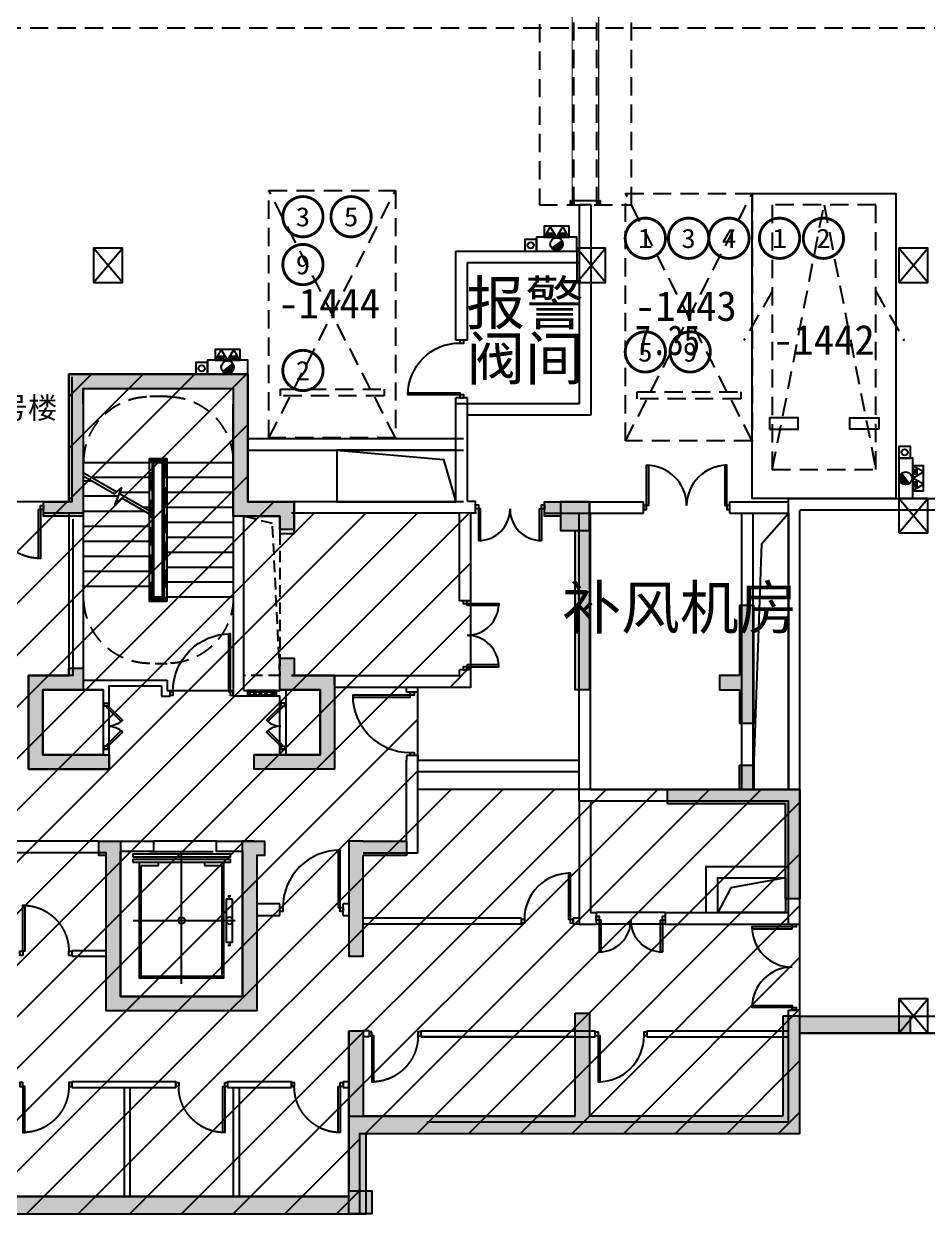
# Model space of a CAD drawing. Header units: millimetres. Extents: x 693907 to 1906102, y -24098 to 332602.
# Drawn here: x 824462 to 840169, y 93130 to 114193 of the extents above; entities that cross this region are included whole.
import ezdxf
from ezdxf.enums import TextEntityAlignment as Align
from ezdxf.xclip import XClip

# ---------------------------------------------------------------- set-up
doc = ezdxf.new("R2010")
doc.units = ezdxf.units.MM
doc.header["$LTSCALE"] = 100
doc.header["$XCLIPFRAME"] = 0
for name, pattern in [('A6-DK-B1F$0$$0$HIDDEN2', [4.7625, 3.175, -1.5875]), ('A6-DK-B1F$0$HIDDEN2', [4.7625, 3.175, -1.5875]), ('A6-DK-B1F$0$X-DK-BF1$0$X-DK-BF1$0$DK-WALL-B1F$0$HIDDEN2', [4.7625, 3.175, -1.5875]), ('XG-130-CORE-B1F$0$ACO-DASHED', [3, 2, -1]), ('XG-130-CORE-B1F$0$XG-14CORE-SF$0$X1-CORE-SF$0$HIDDEN2', [4.7625, 3.175, -1.5875])]:
    doc.linetypes.add(name, pattern=pattern)
doc.layers.get('Defpoints').update_dxf_attribs({"color": 189})
for name, color, linetype in [('-ACO-TTLB', 153, 'Continuous'), ('9#-HW-B1F$0$S-HATCH-X', 251, 'Continuous'), ('A-HATCH', 251, 'Continuous'), ('A-ROOM-IDEN', 31, 'Continuous'), ('A6-DK-B1F$0$$0$A-PRKG', 175, 'A6-DK-B1F$0$$0$HIDDEN2'), ('A6-DK-B1F$0$A-CONC', 30, 'Continuous'), ('A6-DK-B1F$0$A-DOOR', 190, 'Continuous'), ('A6-DK-B1F$0$A-HOLE-FLOR', 242, 'Continuous'), ('A6-DK-B1F$0$A-PRKG', 175, 'A6-DK-B1F$0$HIDDEN2'), ('A6-DK-B1F$0$A-PRKG-SIGN', 252, 'Continuous'), ('A6-DK-B1F$0$A-TRACK', 77, 'A6-DK-B1F$0$HIDDEN2'), ('A6-DK-B1F$0$A-WALL', 2, 'Continuous'), ('A6-DK-B1F$0$X-DK-BF1$0$X-DK-BF1$0$DK-WALL-B1F$0$A-DOOR', 190, 'Continuous'), ('A6-W-B1$0$S-WALL-S', 4, 'Continuous'), ('a_parking_number', 120, 'Continuous'), ('a_parking_price', 211, 'Continuous'), ('TP-DK-1(xhs)$0$P-J-DIM-L', 70, 'Continuous'), ('TP-DK-1(xhs)$0$P-X-L', 240, 'Continuous'), ('TP-DK-1(xhs)$0$P-X-M', 2, 'Continuous'), ('TP-DK-1(xhs)$0$P-X-X', 1, 'Continuous'), ('X9-B1F$0$A-CONC', 30, 'Continuous'), ('X9-B1F$0$A-DOOR', 190, 'Continuous'), ('X9-B1F$0$A-HOLE-FLOR', 242, 'Continuous'), ('X9-B1F$0$A-STAIR', 142, 'Continuous'), ('X9-B1F$0$A-WALL', 2, 'Continuous'), ('X9-B1F$0$xref(dwg引用图层)', 7, 'Continuous'), ('XA6-130-N-B1F$0$A-DOOR', 190, 'Continuous'), ('XA6-130-N-B1F$0$A-HOLE-FLOR', 242, 'Continuous'), ('XA6-130-N-B1F$0$A-WALL', 2, 'Continuous'), ('XG-130-CORE-B1F$0$A-DOOR', 190, 'Continuous'), ('XG-130-CORE-B1F$0$A-EVTR', 193, 'Continuous'), ('XG-130-CORE-B1F$0$A-HOLE-FLOR', 242, 'Continuous'), ('XG-130-CORE-B1F$0$A-SILL', 135, 'Continuous'), ('XG-130-CORE-B1F$0$A-STAIR', 142, 'Continuous'), ('XG-130-CORE-B1F$0$A-WALL', 2, 'Continuous'), ('XG-130-CORE-B1F$0$XG-14CORE-SF$0$A-STAIR', 142, 'Continuous'), ('XG-130-CORE-B1F$0$XG-14CORE-SF$0$X1-CORE-SF$0$A-INDEX', 134, 'Continuous'), ('XG-130-CORE-B1F$0$XG-14CORE-SF$0$X1-CORE-SF$0$A-RAIL', 55, 'Continuous'), ('XG-130-CORE-B1F$0$XG-14CORE-SF$0$X1-CORE-SF$0$A-STAIR', 142, 'Continuous'), ('XG-130-CORE-B1F$0$XU-3A-28F-SF$0$A-WIND', 126, 'Continuous'), ('xref(dwg引用图层)', 7, 'Continuous')]:
    doc.layers.add(name, color=color, linetype=linetype)
for name, color, linetype, plot in [('9#-HW-B1F$0$S-EDIT', 241, 'Continuous', False), ('A6-W-B1$0$S-EDIT', 241, 'Continuous', False), ('XG-130-CORE-B1F$0$XG-14CORE-SF$0$X1-CORE-SF$0$-ACO-PLTW', 220, 'XG-130-CORE-B1F$0$XG-14CORE-SF$0$X1-CORE-SF$0$HIDDEN2', False)]:
    doc.layers.add(name, color=color, linetype=linetype, plot=plot)
doc.layers.add('LVTRY', color=6, linetype='Continuous', lineweight=18)
doc.layers.add('PUB_TEXT', color=7, linetype='Continuous', lineweight=15)
doc.styles.add('-黑体', font='simhei.ttf')
doc.styles.add('华文细黑', font='STXIHEI.TTF')
doc.styles.add('黑体', font='simhei.ttf', dxfattribs={"width": 0.8})

# ---------------------------------------------------------------- blocks, each defined once
blk = doc.blocks.new('*U160')
for p, q in [((-25, 0), (-25, 500)), ((25, 0), (25, 500))]:
    blk.add_line(p, q)
for points in [[(25, 500), (-25, 500), (-25, 450), (25, 450)], [(25, 500), (-25, 500), (-25, 450), (25, 450)], [(22, 497), (-22, 497), (-22, 453), (22, 453)], [(22, 497), (-22, 497), (-22, 453), (22, 453)], [(16, 395), (13, 395), (13, 399), (-16, 445), (-16, 450), (-13, 450), (-13, 446), (16, 400), (16, 395)], [(16, 295), (13, 295), (13, 299), (-16, 345), (-16, 350), (-13, 350), (-13, 346), (16, 300), (16, 295)], [(16, 195), (13, 195), (13, 199), (-16, 245), (-16, 250), (-13, 250), (-13, 246), (16, 200), (16, 195)], [(25, 0), (-25, 0), (-25, 50), (25, 50)], [(25, 0), (-25, 0), (-25, 50), (25, 50)], [(22, 3), (-22, 3), (-22, 47), (22, 47)], [(22, 3), (-22, 3), (-22, 47), (22, 47)], [(16, 95), (13, 95), (13, 99), (-16, 145), (-16, 150), (-13, 150), (-13, 146), (16, 100), (16, 95)]]:
    blk.add_lwpolyline(points, close=True)
blk = doc.blocks.new('*U161')
for points in [[(-1100, -35), (-1050, -35), (-1050, 35), (-1100, 35)], [(-50, -35), (0, -35), (0, 35), (-50, 35)], [(-85, -1035), (-85, -35), (-50, -35), (-50, -1035)]]:
    blk.add_lwpolyline(points, close=True)
blk.add_arc((-50, -35), 1000, 180, 270)
blk = doc.blocks.new('XG-130-CORE-B1F$0$DT-YL')
for p, q in [((13512, 6200), (12412, 6200)), ((12962, 3900), (12962, 6200)), ((12562, 5955), (12262, 5955)), ((12562, 6010), (12562, 5955)), ((13362, 5955), (13362, 6010)), ((13662, 5955), (13362, 5955)), ((12156, 5430), (12106, 5430)), ((12131, 5380), (12131, 5430)), ((13806, 5000), (12031, 5000)), ((12156, 4570), (12106, 4570)), ((12131, 4620), (12131, 4570))]:
    blk.add_line(p, q)
for points in [[(13806, 6100), (13806, 6160), (12118, 6160), (12118, 6100)], [(13806, 6010), (13806, 6070), (12118, 6070), (12118, 6010)], [(12081, 5380), (12081, 4620), (12181, 4620), (12181, 5380)]]:
    blk.add_lwpolyline(points, close=True)
for points in [[(12231, 6010), (12231, 4000), (13693, 4000), (13693, 6010)], [(12262, 5955), (12262, 4030), (13662, 4030), (13662, 5955)]]:
    blk.add_lwpolyline(points)
blk.add_circle((12131, 5000), 60)
at = {"extrusion": (0, 0, -1)}
blk.add_ellipse((12962, 5000), major_axis=(60.1, 0), ratio=0.918919, start_param=4.712389, end_param=10.995574, dxfattribs=at)
blk = doc.blocks.new('*U162')
at = {"linetype": 'ByBlock', "lineweight": -2}
for points in [[(322, 258), (75, 10), (50, 35), (297, 282)], [(478, 258), (725, 10), (750, 35), (503, 282)], [(0, 35), (50, 35), (50, -35), (0, -35)], [(800, 35), (750, 35), (750, -35), (800, -35)]]:
    blk.add_lwpolyline(points, close=True, dxfattribs=at)
for centre, start, end in [((50, 35), 0, 45), ((750, 35), 135, 180)]:
    blk.add_arc(centre, 350, start, end, dxfattribs=at)
blk = doc.blocks.new('XG-130-CORE-B1F')
at = {"const_width": 0.25}
blk.add_lwpolyline([(8240, 9020, 1), (8240, 9020, 1)], format="xyb", close=True, dxfattribs=at)
at = {"layer": 'XG-130-CORE-B1F$0$A-HOLE-FLOR', "linetype": 'XG-130-CORE-B1F$0$ACO-DASHED'}
blk.add_lwpolyline([(8940, 9270), (9570, 9270), (9570, 12040), (8940, 12040)], close=True, dxfattribs=at)
blk.add_lwpolyline([(8940, 9270), (9069, 11912), (9570, 12040)], dxfattribs=at)
at = {"layer": 'XG-130-CORE-B1F$0$A-SILL'}
for points in [[(9005, 9010), (9505, 9010)], [(9005, 8910), (9505, 8910)]]:
    blk.add_lwpolyline(points, dxfattribs=at)
at = {"layer": 'XG-130-CORE-B1F$0$A-STAIR'}
blk.add_lwpolyline([(10040, 6390), (11140, 6390)], dxfattribs=at)
at = {"layer": 'XG-130-CORE-B1F$0$A-WALL'}
for p, q in [((12360, 14260), (12360, 9190)), ((10900, 9190), (10900, 9010)), ((11000, 9090), (11000, 8910)), ((10850, 9010), (10850, 8910))]:
    blk.add_line(p, q, dxfattribs=at)
for points in [[(12360, 14260), (9750, 14260), (9750, 8990)], [(9570, 9010), (9570, 12040), (8940, 12040), (8940, 11740), (8690, 11740), (8690, 12290), (9500, 12290)], [(12540, 11989), (12540, 9270), (13310, 9270), (13310, 7640), (11910, 7640), (11910, 7990), (12010, 7990), (12010, 7890), (13060, 7890), (13060, 9020), (12010, 9020), (12010, 8790), (11910, 8790), (11910, 9090), (11000, 9090)], [(8840, 8790), (8940, 8790), (8940, 8910), (9005, 8910), (9005, 9010), (8940, 9010), (8940, 9570), (8690, 9570), (8690, 9270), (7990, 9270), (7990, 7640), (9390, 7640), (9390, 7890), (8940, 7890), (8940, 7990), (8840, 7990), (8840, 7890), (8240, 7890), (8240, 9020), (8840, 9020)], [(12360, 9190), (10900, 9190)], [(8840, 9020), (8840, 8910)], [(8840, 9020), (8840, 8790)], [(9570, 9010), (9505, 9010)], [(9505, 9010), (9505, 8910), (9750, 8910), (9750, 8990), (9750, 8990)], [(10900, 9010), (10850, 9010)], [(11000, 8910), (10850, 8910)], [(11710, 6390), (11140, 6390), (11140, 6210), (11710, 6210), (11710, 3690), (9590, 3690), (9590, 6210), (10040, 6210), (10040, 6390), (9590, 6390)]]:
    blk.add_lwpolyline(points, dxfattribs=at)
at = {"layer": 'XG-130-CORE-B1F$0$XG-14CORE-SF$0$A-STAIR'}
for p, q in [((8840, 8790), (8840, 7990)), ((8940, 7990), (8940, 8790)), ((11910, 7990), (11910, 8790)), ((12010, 8790), (12010, 7990))]:
    blk.add_line(p, q, dxfattribs=at)
blk.add_lwpolyline([(10850, 9010), (9750, 9010)], dxfattribs=at)
at = {"layer": 'XG-130-CORE-B1F$0$XG-14CORE-SF$0$X1-CORE-SF$0$-ACO-PLTW'}
blk.add_line((11180, 13020), (10930, 13020), dxfattribs=at)
blk.add_lwpolyline([(10930, 13020), (10930, 10580), (11180, 10580), (11180, 13020)], dxfattribs=at)
at = {"layer": 'XG-130-CORE-B1F$0$XG-14CORE-SF$0$X1-CORE-SF$0$A-INDEX'}
for points in [[(12360, 12742), (11815, 12428), (11692, 12530), (11808, 12250), (11685, 12352), (11130, 12032)], [(12360, 12800), (11774, 12462)], [(11731, 12437), (11130, 12090)]]:
    blk.add_lwpolyline(points, dxfattribs=at)
at = {"layer": 'XG-130-CORE-B1F$0$XG-14CORE-SF$0$X1-CORE-SF$0$A-RAIL'}
for points in [[(10905, 10555), (11205, 10555), (11205, 13045), (10905, 13045)], [(10955, 10605), (11155, 10605), (11155, 12995), (10955, 12995)]]:
    blk.add_lwpolyline(points, close=True, dxfattribs=at)
at = {"layer": 'XG-130-CORE-B1F$0$XG-14CORE-SF$0$X1-CORE-SF$0$A-STAIR'}
for p, q in [((9750, 12970), (10905, 12970)), ((10955, 12970), (11155, 12970)), ((10980, 10630), (10980, 12970)), ((11130, 10630), (11130, 12970)), ((11205, 12970), (12360, 12970)), ((9750, 12710), (10905, 12710)), ((10955, 12720), (10980, 12720)), ((11130, 12710), (11155, 12710)), ((11205, 12710), (12222, 12710)), ((12200, 12650), (12360, 12650)), ((9750, 12450), (10905, 12450)), ((10955, 12460), (10980, 12460)), ((11130, 12450), (11155, 12450)), ((11205, 12450), (11721, 12450)), ((11750, 12390), (12360, 12390)), ((9750, 12190), (10905, 12190)), ((10955, 12200), (10980, 12200)), ((11130, 12190), (11155, 12190)), ((11205, 12190), (11304, 12190)), ((11282, 12120), (12360, 12120)), ((9750, 11930), (10905, 11930)), ((10955, 11940), (10980, 11940)), ((11130, 11860), (11155, 11860)), ((11205, 11860), (12360, 11860)), ((9750, 11670), (10905, 11670)), ((10955, 11680), (10980, 11680)), ((11130, 11600), (11155, 11600)), ((11205, 11600), (12360, 11600)), ((9750, 11410), (10905, 11410)), ((10955, 11420), (10980, 11420)), ((11130, 11340), (11155, 11340)), ((11205, 11340), (12360, 11340)), ((9750, 11150), (10905, 11150)), ((10955, 11160), (10980, 11160)), ((11130, 11080), (11155, 11080)), ((11205, 11080), (12360, 11080)), ((9750, 10890), (10905, 10890)), ((10955, 10900), (10980, 10900)), ((11130, 10820), (11155, 10820)), ((11205, 10820), (12360, 10820)), ((9750, 10630), (10905, 10630)), ((10955, 10630), (11155, 10630))]:
    blk.add_line(p, q, dxfattribs=at)
at = {"layer": 'XG-130-CORE-B1F$0$XG-14CORE-SF$0$X1-CORE-SF$0$A-STAIR', "linetype": 'XG-130-CORE-B1F$0$XG-14CORE-SF$0$X1-CORE-SF$0$HIDDEN2'}
for points in [[(10900, 14120), (11200, 14120)], [(11110, 9480), (10900, 9480)]]:
    blk.add_lwpolyline(points, dxfattribs=at)
for centre, start, end in [((10900, 12970), 90, 180), ((11200, 12970), 0, 90), ((10900, 10630), 180, 270), ((11200, 10630), 270, 0)]:
    blk.add_arc(centre, 1150, start, end, dxfattribs=at)
at = {"layer": 'XG-130-CORE-B1F$0$A-DOOR'}
for name, p, rotation in [('*U161', (9750, 8960), 180), ('*U162', (11960, 7990), 90)]:
    blk.add_blockref(name, p, dxfattribs=dict(at, rotation=rotation))
at = {"layer": 'XG-130-CORE-B1F$0$A-DOOR', "xscale": -1, "rotation": 270}
blk.add_blockref('*U162', (8890, 7990), dxfattribs=at)
at = {"layer": 'XG-130-CORE-B1F$0$A-EVTR'}
blk.add_blockref('XG-130-CORE-B1F$0$DT-YL', (-2312, 10), dxfattribs=at)
at = {"layer": 'XG-130-CORE-B1F$0$XU-3A-28F-SF$0$A-WIND', "rotation": 90}
blk.add_blockref('*U160', (9505, 8960), dxfattribs=at)
blk = doc.blocks.new('*U142')
at = {"linetype": 'ByBlock', "lineweight": -2}
for points in [[(0, -35), (50, -35), (50, 35), (0, 35)], [(1750, -35), (1800, -35), (1800, 35), (1750, 35)], [(85, -885), (85, -35), (50, -35), (50, -885)], [(1715, -885), (1715, -35), (1750, -35), (1750, -885)]]:
    blk.add_lwpolyline(points, close=True, dxfattribs=at)
for centre, start, end in [((50, -35), 270, 0), ((1750, -35), 180, 270)]:
    blk.add_arc(centre, 850, start, end, dxfattribs=at)
blk = doc.blocks.new('*U134')
for points in [[(-850, 35), (-900, 35), (-900, -35), (-850, -35)], [(0, 35), (-50, 35), (-50, -35), (0, -35)], [(-815, -835), (-815, -35), (-850, -35), (-850, -835)]]:
    blk.add_lwpolyline(points, close=True)
blk.add_arc((-850, -35), 800, 270, 0)
blk = doc.blocks.new('*U141')
for points in [[(-900, 35), (-850, 35), (-850, -35), (-900, -35)], [(-50, 35), (0, 35), (0, -35), (-50, -35)], [(-85, -835), (-85, -35), (-50, -35), (-50, -835)]]:
    blk.add_lwpolyline(points, close=True)
blk.add_arc((-50, -35), 800, 180, 270)
blk = doc.blocks.new('*U144')
for points in [[(-85, 835), (-85, 35), (-50, 35), (-50, 835)], [(-900, -35), (-850, -35), (-850, 35), (-900, 35)], [(-50, -35), (0, -35), (0, 35), (-50, 35)]]:
    blk.add_lwpolyline(points, close=True)
blk.add_arc((-50, 35), 800, 90, 180)
blk = doc.blocks.new('*U135')
for points in [[(-900, 35), (-850, 35), (-850, -35), (-900, -35)], [(-50, 35), (0, 35), (0, -35), (-50, -35)], [(-85, -835), (-85, -35), (-50, -35), (-50, -835)]]:
    blk.add_lwpolyline(points, close=True)
blk.add_arc((-50, -35), 800, 180, 270)
blk = doc.blocks.new('XA6-130-N-B1F')
at = {"layer": 'XA6-130-N-B1F$0$A-HOLE-FLOR'}
blk.add_lwpolyline([(36700, 13190), (34630, 13190), (34630, 12290), (36700, 12290)], close=True, dxfattribs=at)
blk.add_lwpolyline([(34630, 13190), (36485, 13024), (36700, 12290)], dxfattribs=at)
at = {"layer": 'XA6-130-N-B1F$0$A-WALL'}
for p, q in [((30220, 14260), (30220, 9200)), ((29970, 12090), (29970, 9270)), ((34590, 9270), (33840, 9270))]:
    blk.add_line(p, q, dxfattribs=at)
for points in [[(30020, 14460), (30020, 12290), (29530, 12290)], [(30220, 14260), (30220, 12090), (29530, 12090)], [(33080, 13390), (37030, 13390), (37030, 12290), (41880, 12290), (41880, 12290), (41880, 12290), (41880, 7290), (42680, 7290)], [(9500, 13190), (5880, 13190), (5880, 12090), (900, 12090), (900, 10290), (900, 10290), (900, 7090), (150, 7090), (150, 1610), (7740, 1610), (7740, 210), (13560, 210), (13560, 1610), (29020, 1610), (29020, 210), (34840, 210), (34840, 1610), (42480, 1610)], [(33080, 13190), (36830, 13190), (36830, 12090), (41680, 12090), (41680, 12090), (41680, 12090), (41680, 7090), (42480, 7090)], [(29530, 12090), (29530, 12290)], [(36830, 12290), (33840, 12290)], [(36830, 12290), (33840, 12290)], [(30480, 6390), (26590, 6390), (26590, 12090)], [(29970, 12090), (29970, 9270)], [(30220, 12090), (30220, 9200)], [(36830, 12090), (33840, 12090)], [(36830, 12090), (33840, 12090)], [(700, 10490), (700, 10490), (700, 7290), (-100, 7290), (-100, 1310), (7440, 1310), (7440, -90), (13860, -90), (13860, 1310), (28720, 1310), (28720, -90), (35140, -90), (35140, 1310), (42680, 1310)], [(29270, 9270), (29270, 7640), (30670, 7640), (30670, 7890)], [(29970, 9270), (29270, 9270)], [(33840, 9270), (34590, 9270), (34590, 7700)], [(33840, 9270), (34590, 9270), (34590, 7700)], [(34590, 6390), (34590, 9270), (33840, 9270)], [(33840, 9270), (34590, 9270), (34590, 6390), (37370, 6390), (37370, 6640)], [(34590, 9270), (34590, 6140), (34440, 6140), (34440, 7640)], [(34590, 9270), (37270, 9270), (37270, 9470), (37520, 9470), (37520, 9270), (37470, 9270), (37470, 9070), (34590, 9070)], [(30480, 6190), (26390, 6190), (26390, 9000)], [(30570, 9020), (29520, 9020), (29520, 7890), (30670, 7890)], [(33640, 9020), (34340, 9020), (34340, 7890), (33190, 7890)], [(34440, 7640), (33190, 7640), (33190, 7890)], [(30480, 6390), (30880, 6390)], [(33400, 6390), (32980, 6390)], [(33240, 6140), (33240, 3440), (30620, 3440), (30620, 6190), (30480, 6190)], [(32990, 6210), (32990, 3690), (30870, 3690), (30870, 6210)], [(36390, 3090), (36390, 4990), (36590, 4990)], [(36590, 4890), (36490, 4890), (36490, 3090)], [(38840, 1610), (38840, 4890), (37490, 4890)], [(30020, 4490), (30620, 4490)], [(30020, 4490), (30020, 4390)], [(30020, 4390), (30620, 4390)], [(35190, 3090), (34840, 3090), (34840, 1610)], [(35190, 2990), (35090, 2990), (35090, 1610)], [(35190, 3090), (35190, 2990)], [(36390, 3090), (36090, 3090)], [(36090, 3090), (36090, 2990)], [(38840, 2990), (36090, 2990)], [(38840, 3090), (36490, 3090)], [(30020, 2210), (31830, 2210)], [(30020, 2210), (30020, 2110)], [(30020, 2110), (31830, 2110)], [(30930, 2110), (30930, 210)], [(31030, 2110), (31030, 210)], [(31830, 2210), (31830, 2110)], [(32730, 2210), (33840, 2210)], [(32730, 2210), (32730, 2110)], [(32730, 2110), (33840, 2110)], [(32830, 2110), (32830, 210)], [(32930, 2110), (32930, 210)], [(33840, 2210), (33840, 2110)], [(34740, 2210), (34840, 2210)], [(34740, 2210), (34740, 2110)], [(34740, 2210), (34840, 2210)], [(34740, 2210), (34740, 2110)], [(34740, 2110), (34840, 2110)], [(34740, 2110), (34840, 2110)]]:
    blk.add_lwpolyline(points, dxfattribs=at)
at = {"layer": 'XA6-130-N-B1F$0$A-DOOR', "xscale": -1}
for name, p in [('*U142', (29530, 12190)), ('*U144', (29120, 4440)), ('*U135', (35190, 3040)), ('*U141', (29120, 2160)), ('*U134', (31830, 2160)), ('*U134', (33840, 2160))]:
    blk.add_blockref(name, p, dxfattribs=at)
blk = doc.blocks.new('*U205')
at = {"color": 0, "linetype": 'ByBlock', "lineweight": -2}
for points in [[(50, -35), (0, -35), (0, 35), (50, 35)], [(900, -35), (850, -35), (850, 35), (900, 35)], [(85, -835), (85, -35), (50, -35), (50, -835)]]:
    blk.add_lwpolyline(points, close=True, dxfattribs=at)
blk.add_arc((50, -35), 800, 270, 0, dxfattribs=at)
blk = doc.blocks.new('*U206')
at = {"linetype": 'ByBlock', "lineweight": -2}
for points in [[(85, 585), (85, 35), (50, 35), (50, 585)], [(1115, 585), (1115, 35), (1150, 35), (1150, 585)], [(0, 35), (50, 35), (50, -35), (0, -35)], [(1150, 35), (1200, 35), (1200, -35), (1150, -35)]]:
    blk.add_lwpolyline(points, close=True, dxfattribs=at)
for centre, start, end in [((50, 35), 0, 90), ((1150, 35), 90, 180)]:
    blk.add_arc(centre, 550, start, end, dxfattribs=at)
blk = doc.blocks.new('*U203')
at = {"linetype": 'ByBlock', "lineweight": -2}
for points in [[(0, -35), (50, -35), (50, 35), (0, 35)], [(1150, -35), (1200, -35), (1200, 35), (1150, 35)], [(85, -585), (85, -35), (50, -35), (50, -585)], [(1115, -585), (1115, -35), (1150, -35), (1150, -585)]]:
    blk.add_lwpolyline(points, close=True, dxfattribs=at)
for centre, start, end in [((50, -35), 270, 0), ((1150, -35), 180, 270)]:
    blk.add_arc(centre, 550, start, end, dxfattribs=at)
blk = doc.blocks.new('*U204')
at = {"color": 0, "linetype": 'ByBlock', "lineweight": -2}
for points in [[(-85, 835), (-85, 35), (-50, 35), (-50, 835)], [(-900, 35), (-850, 35), (-850, -35), (-900, -35)], [(-50, 35), (0, 35), (0, -35), (-50, -35)]]:
    blk.add_lwpolyline(points, close=True, dxfattribs=at)
blk.add_arc((-50, 35), 800, 90, 180, dxfattribs=at)
blk = doc.blocks.new('X9-B1F')
at = {"layer": 'X9-B1F$0$A-CONC'}
for points in [[(36196, 1310), (42680, 1310), (42680, 3350)], [(36196, 1510), (42480, 1510), (42480, 3350)]]:
    blk.add_lwpolyline(points, dxfattribs=at)
at = {"layer": 'X9-B1F$0$A-HOLE-FLOR'}
blk.add_lwpolyline([(42430, 5150), (41250, 5150), (41250, 5750), (42430, 5750)], close=True, dxfattribs=at)
blk.add_lwpolyline([(42430, 5750), (41478, 5581), (41250, 5150)], dxfattribs=at)
at = {"layer": 'X9-B1F$0$A-STAIR'}
for points in [[(40340, 5150), (39140, 5150)], [(40340, 4950), (39140, 4950)]]:
    blk.add_lwpolyline(points, dxfattribs=at)
at = {"layer": 'X9-B1F$0$A-WALL'}
for points in [[(36760, 10570), (36760, 12090), (36282, 12090)], [(36960, 10570), (36960, 12100), (37060, 12100)], [(36960, 10570), (36760, 10570)], [(34590, 9070), (36960, 9070), (36960, 9370)], [(34590, 9270), (36760, 9270), (36760, 9370)], [(36960, 9370), (36760, 9370)], [(35090, 6390), (35840, 6390), (35840, 7800)], [(35090, 6190), (36040, 6190), (36040, 7600)], [(38840, 7090), (38840, 4950), (39140, 4950)], [(39040, 7090), (39040, 5150), (39140, 5150)], [(41050, 5150), (41050, 5950), (42430, 5950)], [(41250, 5150), (41250, 5750), (42430, 5750)], [(39140, 5150), (39140, 4950)], [(40340, 5150), (40340, 4950)], [(40340, 5150), (42480, 5150)], [(37840, 5050), (35090, 5050)], [(37840, 4950), (35090, 4950)], [(37840, 4950), (37840, 5050)], [(38840, 5050), (38740, 5050)], [(38740, 4950), (38740, 5050)], [(38840, 4950), (38740, 4950)], [(40340, 4950), (42480, 4950)], [(35190, 3090), (35090, 3090)], [(36090, 3090), (39120, 3090)], [(36090, 2990), (39120, 2990)], [(39120, 2990), (39120, 3090)], [(40020, 2990), (40020, 3090)], [(40020, 3090), (42480, 3090)], [(40020, 2990), (42480, 2990)]]:
    blk.add_lwpolyline(points, dxfattribs=at)
ref = blk.add_blockref('XA6-130-N-B1F', (0, 0))
XClip(ref).set_block_clipping_path([(36829.9999999999, 14900), (36829.9999999999, 12100), (36318.6239128392, 12100), (36329.9999999999, 9110), (34431.8439424955, 9110), (34431.8439424955, 7784.2190057501), (33190.0000000001, 7800.0000000003), (33170.0000028054, 3090), (38770.0000000001, 3090), (38770.0000000001, -1000), (-1000, -1000), (-1000, 7200), (453.9402266936, 7200), (900.0000000002, 7110), (3868.814346151, 7200), (3868.814346151, 9020.0000000001), (3650, 9020.0000000001), (3649.9999999999, 14900)])
at = {"layer": 'X9-B1F$0$A-DOOR'}
for name, p, rotation in [('*U203', (36860, 9370), 90), ('*U206', (40340, 5050), 180)]:
    blk.add_blockref(name, p, dxfattribs=dict(at, rotation=rotation))
for name, p in [('*U204', (38740, 5000)), ('*U205', (39120, 3040))]:
    blk.add_blockref(name, p, dxfattribs=at)
at = {"layer": 'X9-B1F$0$xref(dwg引用图层)', "xscale": -1}
blk.add_blockref('XG-130-CORE-B1F', (42580, 0), dxfattribs=at)
blk = doc.blocks.new('9#-HW-B1F')
at = {"layer": '9#-HW-B1F$0$S-HATCH-X'}
for points in [[(30220, 13990), (30220, 14260), (32830, 14260), (32830, 13990), (32830, 12040), (33640, 12040), (33640, 11810), (33890, 11810), (33890, 12290), (33080, 12290), (33080, 13990), (33080, 14510), (29970, 14510), (29970, 13990), (29970, 12290), (29530, 12290), (29530, 12040), (30220, 12040)], [(38520, 12290), (38240, 12290), (38240, 12040), (38520, 12040)], [(39020, 12290), (38520, 12290), (38520, 11790), (39020, 11790)], [(39020, 11790), (38770, 11790), (38770, 9020), (39020, 9020)], [(41880, 10490), (41630, 10490), (41630, 9270), (41280, 9270), (41280, 9020), (41630, 9020), (41630, 8440), (41880, 8440)], [(34590, 9270), (33890, 9270), (33890, 9570), (33640, 9570), (33640, 9020), (34340, 9020), (34340, 7890), (33190, 7890), (33190, 7710), (33190, 7640), (34590, 7640)], [(30670, 7890), (29520, 7890), (29520, 9020), (30220, 9020), (30220, 9400), (29970, 9400), (29970, 9270), (29270, 9270), (29270, 7640), (30670, 7640), (30670, 7710)], [(42680, 7290), (41880, 7290), (41880, 7710), (41630, 7710), (41630, 7290), (40380, 7290), (40380, 7110), (40380, 7040), (42430, 7040), (42430, 5390), (42680, 5390)], [(30870, 6390), (30490, 6390), (30490, 6140), (30620, 6140), (30620, 3440), (33240, 3440), (33240, 6140), (33370, 6140), (33370, 6390), (32990, 6390), (32990, 3690), (30870, 3690)], [(35840, 6390), (35090, 6390), (34840, 6390), (34840, 4390), (35090, 4390), (35090, 6140), (35840, 6140)], [(35140, 1310), (42680, 1310), (42680, 3050), (44594, 3050), (44594, 3350), (42680, 3350), (42380, 3350), (42380, 1610), (39020, 1610), (39020, 3400), (38770, 3400), (38770, 1610), (35090, 1610), (35090, 3090), (34840, 3090), (34840, 1610), (34840, 310), (35140, 310)], [(35240, 310), (34840, 310), (34840, -90), (35240, -90)], [(34840, 210), (29020, 210), (29020, -90), (34840, -90)]]:
    blk.add_hatch(color=256, dxfattribs=at).paths.add_polyline_path(points)
at = {"layer": '9#-HW-B1F$0$S-EDIT'}
for p, q in [((41630, 7290), (41630, 7710)), ((41630, 7710), (41880, 7710)), ((41880, 7710), (41880, 7290)), ((40380, 7110), (40380, 7290)), ((40380, 7290), (41630, 7290)), ((41880, 7290), (42680, 7290)), ((42680, 7290), (42680, 5390)), ((40380, 7040), (40380, 7110)), ((40380, 7110), (40380, 7110)), ((42430, 7040), (40380, 7040)), ((42430, 5390), (42430, 7040)), ((35090, 6390), (35840, 6390)), ((35840, 6390), (35840, 6140)), ((35840, 6140), (35090, 6140)), ((42680, 5390), (42430, 5390)), ((38770, 1610), (38770, 3400)), ((38770, 3400), (39020, 3400)), ((39020, 3400), (39020, 1610)), ((42680, 3350), (42380, 3350)), ((42380, 3350), (42380, 1610)), ((42680, 3350), (44594, 3350)), ((44594, 3350), (44594, 3050)), ((34840, 1610), (34840, 3090)), ((34840, 3090), (35090, 3090)), ((35090, 3090), (35090, 1610)), ((42680, 1310), (42680, 3090)), ((42680, 3050), (44594, 3050)), ((34840, 1610), (34840, 310)), ((38770, 1610), (35090, 1610)), ((42380, 1610), (39020, 1610)), ((35140, 310), (35140, 1310)), ((35140, 1310), (42680, 1310)), ((34840, 210), (29020, 210)), ((29020, -90), (34840, -90))]:
    blk.add_line(p, q, dxfattribs=at)
for points in [[(29970, 13990), (29970, 14510), (33080, 14510), (33080, 13990)], [(30220, 13990), (30220, 14260), (32830, 14260), (32830, 13990)], [(30220, 13990), (30220, 12040), (29530, 12040), (29530, 12290), (29970, 12290), (29970, 13990)], [(33080, 13990), (33080, 12290), (33890, 12290), (33890, 11810), (33640, 11810), (33640, 12040), (32830, 12040), (32830, 13990)], [(38520, 12040), (38240, 12040), (38240, 12290), (39020, 12290), (39020, 9020), (38770, 9020), (38770, 11790)], [(35090, 6390), (35090, 6390), (34840, 6390), (34840, 4390), (35090, 4390), (35090, 6140)]]:
    blk.add_lwpolyline(points, dxfattribs=at)
for points in [[(39020, 12290), (38520, 12290), (38520, 11790), (39020, 11790)], [(41630, 9270), (41280, 9270), (41280, 9020), (41630, 9020), (41630, 8440), (41880, 8440), (41880, 10490), (41630, 10490)], [(34590, 9270), (34590, 7640), (33190, 7640), (33190, 7710), (33190, 7710), (33190, 7890), (34340, 7890), (34340, 9020), (33640, 9020), (33640, 9570), (33890, 9570), (33890, 9270)], [(29520, 7890), (30670, 7890), (30670, 7710), (30670, 7710), (30670, 7640), (29270, 7640), (29270, 9270), (29970, 9270), (29970, 9400), (30220, 9400), (30220, 9020), (29520, 9020)], [(32990, 6390), (33370, 6390), (33370, 6140), (33240, 6140), (33240, 3440), (30620, 3440), (30620, 6140), (30490, 6140), (30490, 6390), (30870, 6390), (30870, 3690), (32990, 3690)], [(34840, 310), (35240, 310), (35240, -90), (34840, -90)]]:
    blk.add_lwpolyline(points, close=True, dxfattribs=at)
blk = doc.blocks.new('9#-W-B1F')
at = {"color": 0, "linetype": 'ByBlock', "lineweight": -2}
for p, q in [((41630, 7290), (41630, 7710)), ((41630, 7710), (41880, 7710)), ((41880, 7710), (41880, 7290)), ((40380, 7110), (40380, 7290)), ((40380, 7290), (41630, 7290)), ((41880, 7290), (42680, 7290)), ((42680, 7290), (42680, 5390)), ((40380, 7040), (40380, 7110)), ((40380, 7110), (40380, 7110)), ((42430, 7040), (40380, 7040)), ((42430, 5390), (42430, 7040)), ((35090, 6390), (35840, 6390)), ((35840, 6390), (35840, 6140)), ((35840, 6140), (35090, 6140)), ((42680, 5390), (42430, 5390)), ((38770, 1610), (38770, 3400)), ((38770, 3400), (39020, 3400)), ((39020, 3400), (39020, 1610)), ((42680, 3350), (42380, 3350)), ((42380, 3350), (42380, 1610)), ((42680, 3350), (44594, 3350)), ((44594, 3350), (44594, 3050)), ((34840, 1610), (34840, 3090)), ((34840, 3090), (35090, 3090)), ((35090, 3090), (35090, 1610)), ((42680, 1310), (42680, 3090)), ((42680, 3050), (44594, 3050)), ((34840, 1610), (34840, 310)), ((38770, 1610), (35090, 1610)), ((42380, 1610), (39020, 1610)), ((35140, 310), (35140, 1310)), ((35140, 1310), (42680, 1310)), ((34840, 210), (29020, 210)), ((29020, -90), (34840, -90))]:
    blk.add_line(p, q, dxfattribs=at)
for points in [[(29970, 13990), (29970, 14510), (33080, 14510), (33080, 13990)], [(30220, 13990), (30220, 14260), (32830, 14260), (32830, 13990)], [(30220, 13990), (30220, 12040), (29530, 12040), (29530, 12290), (29970, 12290), (29970, 13990)], [(33080, 13990), (33080, 12290), (33890, 12290), (33890, 11810), (33640, 11810), (33640, 12040), (32830, 12040), (32830, 13990)], [(38520, 12040), (38240, 12040), (38240, 12290), (39020, 12290), (39020, 9020), (38770, 9020), (38770, 11790)], [(35090, 6390), (35090, 6390), (34840, 6390), (34840, 4390), (35090, 4390), (35090, 6140)]]:
    blk.add_lwpolyline(points, dxfattribs=at)
for points in [[(39020, 12290), (38520, 12290), (38520, 11790), (39020, 11790)], [(41630, 9270), (41280, 9270), (41280, 9020), (41630, 9020), (41630, 8440), (41880, 8440), (41880, 10490), (41630, 10490)], [(34590, 9270), (34590, 7640), (33190, 7640), (33190, 7710), (33190, 7710), (33190, 7890), (34340, 7890), (34340, 9020), (33640, 9020), (33640, 9570), (33890, 9570), (33890, 9270)], [(29520, 7890), (30670, 7890), (30670, 7710), (30670, 7710), (30670, 7640), (29270, 7640), (29270, 9270), (29970, 9270), (29970, 9400), (30220, 9400), (30220, 9020), (29520, 9020)], [(32990, 6390), (33370, 6390), (33370, 6140), (33240, 6140), (33240, 3440), (30620, 3440), (30620, 6140), (30490, 6140), (30490, 6390), (30870, 6390), (30870, 3690), (32990, 3690)], [(34840, 310), (35240, 310), (35240, -90), (34840, -90)]]:
    blk.add_lwpolyline(points, close=True, dxfattribs=at)
blk = doc.blocks.new('BF1')
at = {"layer": 'xref(dwg引用图层)'}
for name in ['9#-HW-B1F', '9#-W-B1F']:
    blk.add_blockref(name, (53050, 93600), dxfattribs=at)
blk = doc.blocks.new('TP-DK-1(xhs)$0$PG01.1')
at = {"color": 1}
for p, q in [((108, 187), (0, 0)), ((80, 72), (66, 58)), ((89, 72), (66, 48)), ((99, 72), (66, 39)), ((109, 72), (66, 29)), ((118, 72), (66, 20)), ((128, 72), (66, 10)), ((138, 72), (66, 0)), ((147, 72), (76, 0)), ((150, 65), (85, 0)), ((150, 56), (94, 0)), ((150, 46), (104, 0)), ((216, 0), (108, 187)), ((150, 36), (114, 0)), ((150, 27), (123, 0)), ((150, 17), (133, 0)), ((150, 8), (142, 0)), ((324, 187), (216, 0)), ((296, 72), (282, 58)), ((305, 72), (282, 48)), ((315, 72), (282, 39)), ((325, 72), (282, 29)), ((334, 72), (282, 20)), ((344, 72), (282, 10)), ((354, 72), (282, 0)), ((363, 72), (292, 0)), ((366, 65), (301, 0)), ((366, 56), (310, 0)), ((366, 46), (320, 0)), ((432, 0), (324, 187)), ((366, 36), (330, 0)), ((366, 27), (339, 0)), ((366, 17), (349, 0)), ((366, 8), (358, 0))]:
    blk.add_line(p, q, dxfattribs=at)
at = {"color": 2}
for p, q in [((0, 0), (216, 0)), ((216, 0), (432, 0))]:
    blk.add_line(p, q, dxfattribs=at)
at = {"color": 1}
for points in [[(0, 0), (436, 0), (436, 190), (0, 190)], [(66, 72), (150, 72), (150, 0), (66, 0)], [(282, 72), (366, 72), (366, 0), (282, 0)]]:
    blk.add_lwpolyline(points, close=True, dxfattribs=at)
blk = doc.blocks.new('TP-DK-1(xhs)$0$PG02.4')
blk.add_hatch(color=1).paths.add_polyline_path([(265, 48, 0.699012), (461, 120, 0.141488), (444, 179)])
at = {"color": 1}
blk.add_line((265, 48), (444, 179), dxfattribs=at)
blk.add_lwpolyline([(0, 0), (700, 0), (700, 240), (0, 240)], close=True, dxfattribs=at)
blk.add_circle((350, 120), 111, dxfattribs=at)
blk = doc.blocks.new('TP-DK-1(xhs)')
at = {"layer": 'TP-DK-1(xhs)$0$P-J-DIM-L', "color": 8, "true_color": 0x808080}
for points in [[(91150, 110250), (91150, 110450), (90950, 110450), (90950, 110250)], [(85430, 108110), (85430, 108310), (85230, 108310), (85230, 108110)], [(97450, 106650), (97650, 106650), (97650, 106850), (97450, 106850)]]:
    blk.add_lwpolyline(points, close=True, dxfattribs=at)
at = {"layer": 'TP-DK-1(xhs)$0$P-X-L'}
for centre in [(91050, 110350), (85330, 108210), (97550, 106750)]:
    blk.add_circle(centre, 55, dxfattribs=at)
at = {"layer": 'TP-DK-1(xhs)$0$P-X-M', "extrusion": (0, 0, -1), "xscale": -1, "zscale": -1}
for p in [(-91282, 110490), (-85562, 108350)]:
    blk.add_blockref('TP-DK-1(xhs)$0$PG01.1', p, dxfattribs=at)
at = {"layer": 'TP-DK-1(xhs)$0$P-X-M', "extrusion": (0, 0, -1), "xscale": -1, "zscale": -1, "rotation": 90}
blk.add_blockref('TP-DK-1(xhs)$0$PG01.1', (-97690, 106518), dxfattribs=at)
at = {"layer": 'TP-DK-1(xhs)$0$P-X-X'}
for p in [(91150, 110250), (85430, 108110)]:
    blk.add_blockref('TP-DK-1(xhs)$0$PG02.4', p, dxfattribs=at)
at = {"layer": 'TP-DK-1(xhs)$0$P-X-X', "rotation": 270}
blk.add_blockref('TP-DK-1(xhs)$0$PG02.4', (97450, 106650), dxfattribs=at)
blk = doc.blocks.new('A6-W-B1$0$Z-2')
at = {"layer": 'A6-W-B1$0$S-EDIT'}
for p, q in [((72869, 44139), (73369, 43539)), ((73369, 44139), (72869, 43539))]:
    blk.add_line(p, q, dxfattribs=at)
at = {"layer": 'A6-W-B1$0$S-WALL-S', "color": 0, "linetype": 'ByBlock', "lineweight": -2}
blk.add_lwpolyline([(73369, 44139), (72869, 44139), (72869, 43539), (73369, 43539), (73369, 44139)], dxfattribs=at)
blk = doc.blocks.new('A6-W-B1', base_point=(85957, 40190))
at = {"layer": 'A6-W-B1$0$S-WALL-S'}
blk.add_lwpolyline([(222757, 98820), (208407, 98820), (208407, 136840), (181687, 136840), (181687, 137140), (208707, 137140), (208707, 99120), (223057, 99120), (223057, 82600), (227057, 82600), (227057, 82250), (222707, 82250), (222707, 98820)], dxfattribs=at)
at = {"layer": 'A6-W-B1$0$S-WALL-S', "rotation": 180}
for p in [(242777, 194029), (251177, 194029), (256777, 194029), (256777, 189679), (256777, 180979)]:
    blk.add_blockref('A6-W-B1$0$Z-2', p, dxfattribs=at)
blk = doc.blocks.new('A6-DK-B1F$0$gsethsergtyf')
at = {"layer": 'A6-DK-B1F$0$A-TRACK'}
blk.add_line((125050, 114125, 0), (47550, 114125, 0), dxfattribs=at)
blk = doc.blocks.new('dttc')
at = {"layer": 'A-HATCH'}
h = blk.add_hatch(dxfattribs=at)
h.set_pattern_fill('ANSI31', color=256, scale=200)
h.paths.add_polyline_path([(52950, 94910), (60590, 94910), (60590, 93510), (66800, 93510), (66800, 94910), (81880, 94910), (81880, 93510), (88080, 93510), (88080, 94910), (95730, 94910), (95730, 100890), (89090, 100890), (89090, 102670), (90010, 102670), (90010, 105700), (86940, 105690), (86940, 105890), (86130, 105890), (86130, 108110), (83020, 108110), (83020, 105890), (75030, 105890), (75030, 100900), (73650, 100900), (73650, 105890), (65660, 105890), (65660, 108110), (62550, 108110), (62550, 106990), (58730, 106990), (58730, 105890), (56610, 105890), (56610, 100890), (52950, 100890)])
blk.add_lwpolyline([(66800, 94910), (81880, 94910), (81880, 93510), (88080, 93510), (88080, 94910), (95730, 94910), (95730, 100890), (89090, 100890), (89090, 102670), (90010, 102670), (90010, 105700), (86940, 105690), (86940, 105890), (86130, 105890), (86130, 108110), (83020, 108110), (83020, 105890), (75030, 105890), (75030, 100900), (73650, 100900), (73650, 105890), (65660, 105890)], dxfattribs=at)
blk = doc.blocks.new('A6-DK-B1F$0$标准车位')
blk.add_lwpolyline([(350, 4600), (1250, 0), (2150, 4600)])
blk.add_lwpolyline([(350, 4600), (2150, 4600), (2150, 0), (350, 0)], close=True)
at = {"layer": 'A6-DK-B1F$0$A-PRKG-SIGN'}
for points in [[(0, -200), (2500, -200), (2500, 5100), (0, 5100)], [(300, 3900), (800, 3900), (800, 3700), (300, 3700)], [(2200, 3900), (1700, 3900), (1700, 3700), (2200, 3700)]]:
    blk.add_lwpolyline(points, close=True, dxfattribs=at)
at = {"layer": 'Defpoints', "color": 8, "linetype": 'A6-DK-B1F$0$HIDDEN2', "extrusion": (-5.18032e-09, 4.96178e-22, 1), "elevation": 0}
for points in [[(350, 1500), (-145, 2357)], [(2150, 1500), (2645, 2357)]]:
    blk.add_lwpolyline(points, dxfattribs=at)
blk = doc.blocks.new('*U463')
at = {"linetype": 'ByBlock', "lineweight": -2}
for points in [[(85, 735), (85, 35), (50, 35), (50, 735)], [(1415, 735), (1415, 35), (1450, 35), (1450, 735)], [(0, 35), (50, 35), (50, -35), (0, -35)], [(1450, 35), (1500, 35), (1500, -35), (1450, -35)]]:
    blk.add_lwpolyline(points, close=True, dxfattribs=at)
for centre, start, end in [((50, 35), 0, 90), ((1450, 35), 90, 180)]:
    blk.add_arc(centre, 700, start, end, dxfattribs=at)
blk = doc.blocks.new('*U446')
at = {"layer": 'A6-DK-B1F$0$X-DK-BF1$0$X-DK-BF1$0$DK-WALL-B1F$0$A-DOOR', "linetype": 'A6-DK-B1F$0$X-DK-BF1$0$X-DK-BF1$0$DK-WALL-B1F$0$HIDDEN2'}
for p, q in [((-200, 6000), (-200, 0)), ((200, 6000), (200, 0))]:
    blk.add_line(p, q, dxfattribs=at)
blk.add_lwpolyline([(-800, 0), (800, 0), (800, 6000), (-800, 6000), (-800, 0)], close=True, dxfattribs=at)
at = {"layer": 'A6-DK-B1F$0$X-DK-BF1$0$X-DK-BF1$0$DK-WALL-B1F$0$A-DOOR'}
for points in [[(-208, 5935), (-210, 5935), (-210, 5925), (-200, 5925), (-200, 6000), (-260, 6000), (-260, 5925), (-250, 5925), (-250, 5935), (-252, 5935), (-252, 5927), (-258, 5927), (-258, 5998), (-202, 5998), (-202, 5927), (-208, 5927)], [(208, 5935), (210, 5935), (210, 5925), (200, 5925), (200, 6000), (260, 6000), (260, 5925), (250, 5925), (250, 5935), (252, 5935), (252, 5927), (258, 5927), (258, 5998), (202, 5998), (202, 5927), (208, 5927)], [(-208, 65), (-210, 65), (-210, 75), (-200, 75), (-200, 0), (-260, 0), (-260, 75), (-250, 75), (-250, 65), (-252, 65), (-252, 73), (-258, 73), (-258, 2), (-202, 2), (-202, 73), (-208, 73)], [(208, 65), (210, 65), (210, 75), (200, 75), (200, 0), (260, 0), (260, 75), (250, 75), (250, 65), (252, 65), (252, 73), (258, 73), (258, 2), (202, 2), (202, 73), (208, 73)]]:
    blk.add_lwpolyline(points, close=True, dxfattribs=at)
at = {"layer": 'A6-DK-B1F$0$X-DK-BF1$0$X-DK-BF1$0$DK-WALL-B1F$0$A-DOOR', "linetype": 'A6-DK-B1F$0$X-DK-BF1$0$X-DK-BF1$0$DK-WALL-B1F$0$HIDDEN2', "const_width": 20}
for points in [[(-230, 5998), (-230, 2)], [(230, 5998), (230, 2)]]:
    blk.add_lwpolyline(points, dxfattribs=at)
at = {"layer": 'A6-DK-B1F$0$X-DK-BF1$0$X-DK-BF1$0$DK-WALL-B1F$0$A-DOOR'}
for points in [[(-200, 5925), (200, 5925)], [(-200, 75), (200, 75)]]:
    blk.add_lwpolyline(points, dxfattribs=at)
blk = doc.blocks.new('*U442')
at = {"linetype": 'ByBlock', "lineweight": -2}
for points in [[(0, -35), (50, -35), (50, 35), (0, 35)], [(1450, -35), (1500, -35), (1500, 35), (1450, 35)], [(85, -735), (85, -35), (50, -35), (50, -735)], [(1415, -735), (1415, -35), (1450, -35), (1450, -735)]]:
    blk.add_lwpolyline(points, close=True, dxfattribs=at)
for centre, start, end in [((50, -35), 270, 0), ((1450, -35), 180, 270)]:
    blk.add_arc(centre, 700, start, end, dxfattribs=at)
blk = doc.blocks.new('*U453')
at = {"linetype": 'ByBlock', "lineweight": -2}
for points in [[(85, 585), (85, 35), (50, 35), (50, 585)], [(1115, 585), (1115, 35), (1150, 35), (1150, 585)], [(0, 35), (50, 35), (50, -35), (0, -35)], [(1150, 35), (1200, 35), (1200, -35), (1150, -35)]]:
    blk.add_lwpolyline(points, close=True, dxfattribs=at)
for centre, start, end in [((50, 35), 0, 90), ((1150, 35), 90, 180)]:
    blk.add_arc(centre, 550, start, end, dxfattribs=at)
blk = doc.blocks.new('*U461')
at = {"color": 0, "linetype": 'ByBlock', "lineweight": -2}
for points in [[(-85, 1035), (-85, 35), (-50, 35), (-50, 1035)], [(-1100, 35), (-1050, 35), (-1050, -35), (-1100, -35)], [(-50, 35), (0, 35), (0, -35), (-50, -35)]]:
    blk.add_lwpolyline(points, close=True, dxfattribs=at)
blk.add_arc((-50, 35), 1000, 90, 180, dxfattribs=at)
blk = doc.blocks.new('A6-DK-B1F$0$$0$A$C46FA2BC5')
at = {"layer": 'A6-DK-B1F$0$$0$A-PRKG', "color": 6, "linetype": 'ByBlock'}
blk.add_lwpolyline([(-2200, 0), (0, 0), (0, -4300), (-2200, -4300)], close=True, dxfattribs=at)
at = {"layer": 'A6-DK-B1F$0$$0$A-PRKG', "color": 6}
for points in [[(0, -4300), (-2200, 0)], [(-2200, -4300), (0, 0)]]:
    blk.add_lwpolyline(points, dxfattribs=at)
blk.add_lwpolyline([(-2000, -3450), (-200, -3450), (-200, -3570), (-2000, -3570)], close=True, dxfattribs=at)
blk = doc.blocks.new('*U473')
at = {"color": 0, "linetype": 'ByBlock', "lineweight": -2}
for points in [[(50, -35), (0, -35), (0, 35), (50, 35)], [(1000, -35), (950, -35), (950, 35), (1000, 35)], [(85, -935), (85, -35), (50, -35), (50, -935)]]:
    blk.add_lwpolyline(points, close=True, dxfattribs=at)
blk.add_arc((50, -35), 900, 270, 0, dxfattribs=at)

msp = doc.modelspace()

# ---------------------------------------------------------------- linework, layer by layer
at = {"layer": 'A6-DK-B1F$0$A-CONC'}
for p, q in [((837946.9, 96950), (864966.9, 96950)), ((837946.9, 96650), (864666.9, 96650))]:
    msp.add_line(p, q, dxfattribs=at)
at = {"layer": 'A6-DK-B1F$0$A-HOLE-FLOR'}
msp.add_lwpolyline([(837136.9, 105690), (837746.9, 105690), (837746.9, 100890), (837136.9, 100890)], close=True, dxfattribs=at)
msp.add_lwpolyline([(837136.9, 100890), (837283.5, 105165.2), (837746.9, 105690)], dxfattribs=at)
at = {"layer": 'A6-DK-B1F$0$A-WALL'}
for p, q in [((834116.9, 107600), (834116.9, 111050)), ((834316.9, 111050, 0), (834116.9, 111050, 0)), ((834316.9, 107400), (834316.9, 111050)), ((831966.9, 110250), (834116.9, 110250)), ((831966.9, 108700), (831966.9, 110250)), ((832166.9, 110050), (834116.9, 110050)), ((832166.9, 108700), (832166.9, 110050)), ((832166.9, 108700), (831966.9, 108700)), ((831966.9, 105900), (831966.9, 107700)), ((832166.9, 107700), (831966.9, 107700)), ((832166.9, 105900), (832166.9, 107700)), ((831966.9, 107600), (834116.9, 107600)), ((832166.9, 107400), (834316.9, 107400)), ((837746.9, 105950), (863966.9, 105950)), ((837746.9, 100890), (837746.9, 105950)), ((832166.9, 105900), (832306.9, 105900)), ((832306.9, 105700), (832306.9, 105900)), ((833506.9, 105890), (835226.9, 105890)), ((833506.9, 105690), (833506.9, 105890)), ((835226.9, 105690), (835226.9, 105890)), ((836726.9, 105890), (837746.9, 105890)), ((836726.9, 105690), (836726.9, 105890)), ((837946.9, 105750), (863766.9, 105750)), ((837946.9, 98550), (837946.9, 105740)), ((833506.9, 105690), (835226.9, 105690)), ((834106.9, 100690), (834106.9, 105690)), ((834306.9, 100890), (834306.9, 105690)), ((836726.9, 105690), (837746.9, 105690)), ((836936.9, 100890), (836936.9, 105690)), ((837136.9, 100890), (837136.9, 105690)), ((831106.9, 102580.6), (831106.9, 102670)), ((831306.9, 102580.6), (831106.9, 102580.6)), ((831306.9, 102580.6), (831306.9, 102670)), ((831306.9, 101480.6), (831106.9, 101480.6)), ((831306.9, 101400), (834106.9, 101400)), ((831306.9, 101200), (834106.9, 101200)), ((834306.9, 100890), (837746.9, 100890)), ((834106.9, 100690), (837746.9, 100690)), ((837746.9, 98550), (837746.9, 100690)), ((828906.9, 98900), (828506.9, 98900)), ((828906.9, 98700), (828906.9, 98900)), ((830106.9, 98900), (830006.9, 98900)), ((830006.9, 98700), (830006.9, 98900)), ((828506.9, 98700), (828906.9, 98700)), ((830006.9, 98700), (830106.9, 98700)), ((837746.9, 98550), (837946.9, 98550)), ((837746.9, 96950), (837746.9, 97050)), ((837746.9, 95100), (837746.9, 97050)), ((837746.9, 97050), (837946.9, 97050)), ((837946.9, 96950), (837946.9, 97050)), ((837946.9, 94900), (837946.9, 97050))]:
    msp.add_line(p, q, dxfattribs=at)
for points in [[(831106.9, 101480.6), (831106.9, 101400)], [(831306.9, 101480.6), (831306.9, 101400)]]:
    msp.add_lwpolyline(points, dxfattribs=at)
at = {"layer": 'LVTRY', "color": 6, "const_width": 50}
for points in [[(829656.8, 110846.3, 1), (828956.8, 110846.3, 1)], [(830494.5, 110846.3, 1), (829794.5, 110846.3, 1)], [(835609.6, 110471.2, 1), (834909.6, 110471.2, 1)], [(836360.8, 110471.2, 1), (835660.8, 110471.2, 1)], [(837063.6, 110471.2, 1), (836363.6, 110471.2, 1)], [(837942.6, 110471.2, 1), (837242.6, 110471.2, 1)], [(838705.7, 110471.2, 1), (838005.7, 110471.2, 1)], [(829656.8, 110014, 1), (828956.8, 110014, 1)], [(835609.6, 108495.5, 1), (834909.6, 108495.5, 1)], [(836388.8, 108495.5, 1), (835688.8, 108495.5, 1)], [(829656.8, 108172.8, 1), (828956.8, 108172.8, 1)]]:
    msp.add_lwpolyline(points, format="xyb", close=True, dxfattribs=at)

# ---------------------------------------------------------------- block references
at = {"layer": '-ACO-TTLB'}
for name in ['BF1', 'dttc']:
    msp.add_blockref(name, (742216.9, 0), dxfattribs=at)
msp.add_blockref('A6-DK-B1F$0$gsethsergtyf', (742216.9, 0))
at = {"layer": 'A6-DK-B1F$0$A-DOOR', "xscale": -1, "rotation": 270}
msp.add_blockref('*U473', (832066.9, 107700), dxfattribs=at)
at = {"layer": 'A6-DK-B1F$0$A-DOOR'}
for name, p, rotation in [('*U442', (836726.9, 105790), 180), ('*U453', (833506.9, 105800), 180), ('*U461', (831206.9, 102580.6), 90), ('*U463', (837846.9, 97050), 90)]:
    msp.add_blockref(name, p, dxfattribs=dict(at, rotation=rotation))
msp.add_blockref('*U461', (830006.9, 98800), dxfattribs=at)
at = {"layer": 'A6-DK-B1F$0$A-PRKG'}
for p in [(830916.9, 111300), (837116.9, 111250, 0)]:
    msp.add_blockref('A6-DK-B1F$0$$0$A$C46FA2BC5', p, dxfattribs=at)
at = {"layer": 'A6-DK-B1F$0$A-PRKG', "linetype": 'ByBlock', "extrusion": (-5.18032e-09, -4.99113e-22, -1), "zscale": -1, "rotation": 180}
msp.add_blockref('A6-DK-B1F$0$标准车位', (-837116.9, 111050, 0), dxfattribs=at)
at = {"layer": 'A6-DK-B1F$0$X-DK-BF1$0$X-DK-BF1$0$DK-WALL-B1F$0$A-DOOR', "extrusion": (-5.64264e-07, -2.137e-21, 1), "rotation": 180}
msp.add_blockref('*U446', (834216.9, 117050, -0.5), dxfattribs=at)
at = {"layer": 'xref(dwg引用图层)'}
for name, p in [('A6-W-B1', (742216.9, 0)), ('TP-DK-1(xhs)', (742216.9, 0)), ('X9-B1F', (795266.9, 93600))]:
    msp.add_blockref(name, p, dxfattribs=at)

# ---------------------------------------------------------------- texts
at = {"layer": 'A-ROOM-IDEN', "style": '华文细黑'}
for s, height, p in [('报警', 750, (833169.6, 108971.7)), ('阀间', 750, (833169.6, 108008.7)), ('通往9号楼', 375, (823888.6, 107336.7)), ('补风机房', 750, (835859.7, 103676.8))]:
    msp.add_text(s, height=height, dxfattribs=at).set_placement(p, align=Align.CENTER)
at = {"layer": 'a_parking_number', "style": '华文细黑'}
for s, p in [('-1444', (829764.6, 109340.3, 0)), ('-1443', (835964.6, 109290.3, 0)), ('-1442', (838363.2, 108705.1))]:
    msp.add_text(s, height=520, dxfattribs=at).set_placement(p, align=Align.MIDDLE)
at = {"layer": 'a_parking_price', "style": '黑体', "width": 0.8}
msp.add_text('7.35', height=520, dxfattribs=at).set_placement((835077.7, 108440.4))
at = {"layer": 'PUB_TEXT', "color": 6, "style": '-黑体'}
for s, width, p, p2 in [('3', 1.032317, (829182.4, 110677.1), (829431.1, 110677.1)), ('5', 1.048503, (830018.2, 110678.6), (830270.8, 110678.6)), ('1', 1.065055, (835131.3, 110304.9), (835387.8, 110304.9)), ('3', 1.032317, (835886.4, 110302), (836135.1, 110302)), ('4', 1.048503, (836587.3, 110303.4), (836839.9, 110303.4)), ('1', 1.065055, (837464.3, 110304.9), (837720.9, 110304.9)), ('2', 1.048503, (838229.5, 110303.4), (838482, 110303.4)), ('9', 1.032317, (829182.4, 109844.8), (829431.1, 109844.8)), ('5', 1.048503, (835133.3, 108327.7), (835385.9, 108327.7)), ('9', 1.032317, (835914.5, 108326.3), (836163.1, 108326.3)), ('2', 1.032317, (829182.4, 108003.6), (829431.1, 108003.6))]:
    msp.add_text(s, height=335, dxfattribs=dict(at, width=width)).set_placement(p, p2, align=Align.FIT)

doc.saveas('drawing.dxf')
